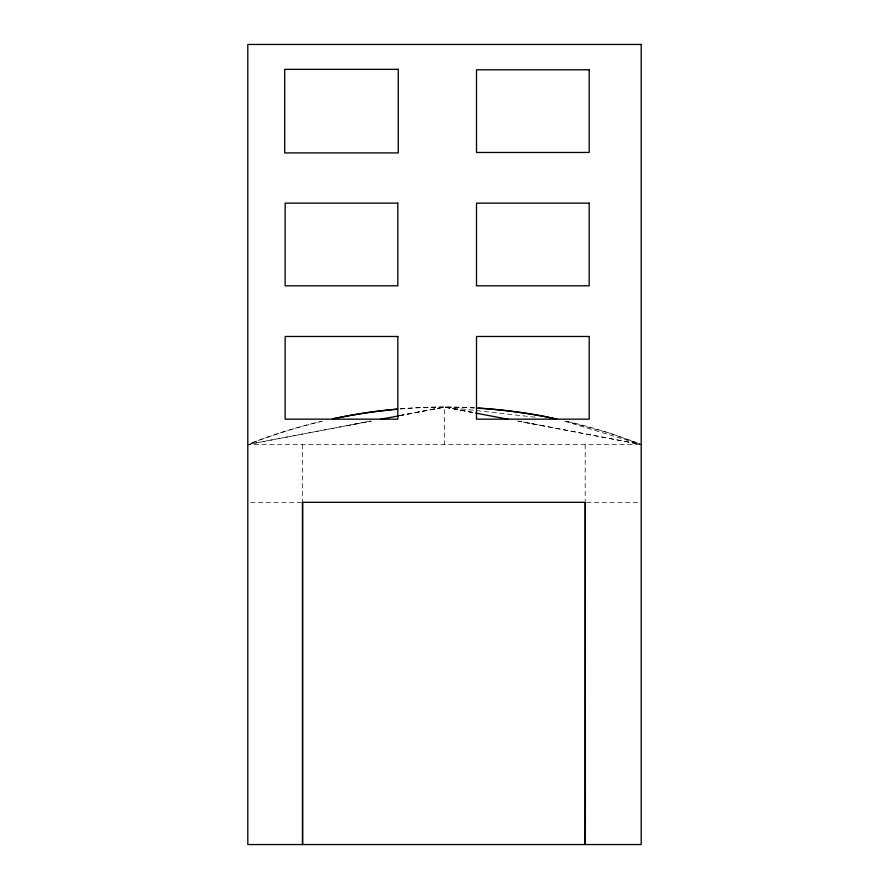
<?xml version="1.0" encoding="UTF-8"?>
<svg xmlns="http://www.w3.org/2000/svg" width="889" height="889" viewBox="0 0 889 889"><rect width="100%" height="100%" fill="white"/><g stroke="black" fill="none" stroke-linecap="round" stroke-linejoin="round"><path stroke-width="0.67" stroke-dasharray="4.45 3.33" d="M639.824 444.5L247.809 444.5L369.891 421.219M399.739 415.53L444.5 406.984L537.701 417.486M346.377 425.787L370.913 421.108M399.528 415.652L444.5 407.073L474.204 412.74L444.5 406.984L444.5 444.5M247.809 444.5L371.246 421.064M399.528 415.696L444.5 407.162L474.493 412.84M250.542 502.318L301.249 502.318M586.551 502.318L639.824 502.318M543.068 425.787L518.765 421.186L641.191 444.5L609.61 433.132L566.037 421.242M517.609 421.042L639.869 444.244M564.937 421.308L641.191 444.5M585.184 444.5L585.184 500.94M302.482 444.5L302.482 502.318M322.051 421.208A534.445 534.445 0 0 0 250.309 443.522A536.745 536.745 0 0 1 322.074 421.308M400.239 408.829A534.445 534.445 0 0 1 476.704 407.962M400.25 408.984A536.745 536.745 0 0 1 474.026 407.973M566.926 421.308A536.745 536.745 0 0 1 639.947 444.011"/><path stroke-width="1.33" d="M380.748 419.264L398.383 415.919M475.704 413.085L508.252 419.264M557.214 419.264L544.613 416.452A534.445 534.445 0 0 0 478.049 408.04M585.184 502.318L585.184 844.55L585.318 502.318L302.482 502.318L302.482 844.55M302.616 502.318L302.616 844.55M332.542 418.852A534.445 534.445 0 0 1 397.561 409.051M332.553 418.963A536.745 536.745 0 0 1 397.572 409.218M478.038 408.207A536.745 536.745 0 0 1 556.447 418.963M641.191 44.45L247.809 44.45L247.809 844.55L641.191 844.55L641.191 44.45M398.272 69.342L284.702 69.342L284.702 152.908L398.272 152.908L398.272 69.342M589.185 69.787L476.504 69.787L476.504 152.464L589.185 152.464L589.185 69.787M397.828 203.137L285.147 203.137L285.147 285.814L397.828 285.814L397.828 203.137M589.185 203.137L476.504 203.137L476.504 285.814L589.185 285.814L589.185 203.137M397.828 336.487L285.147 336.487L285.147 419.163L397.828 419.163L397.828 336.487M589.185 336.487L476.504 336.487L476.504 419.163L589.185 419.163L589.185 336.487"/></g></svg>
